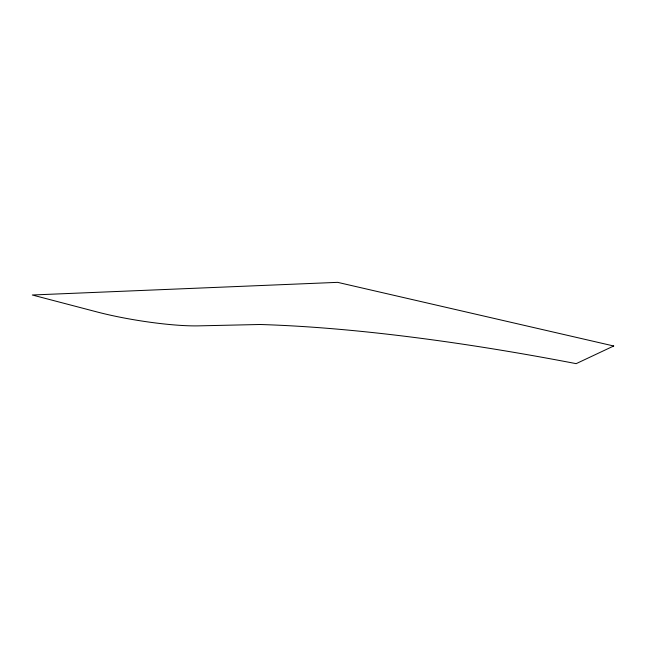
<?xml version="1.0" encoding="UTF-8"?>
<svg xmlns="http://www.w3.org/2000/svg" width="646" height="646" viewBox="0 0 646 646"><rect width="100%" height="100%" fill="white"/><g stroke="black" fill="none" stroke-linecap="round" stroke-linejoin="round"><path stroke-width="0.97" d="M613.7 345.99L576.167 363.65A785.326 167.508 15.5 0 0 259.975 324.494L198.685 325.859A76.898 11.313 9.1 0 1 97.07 311.961L32.3 294.996L337.64 282.35L613.7 345.99"/></g></svg>
